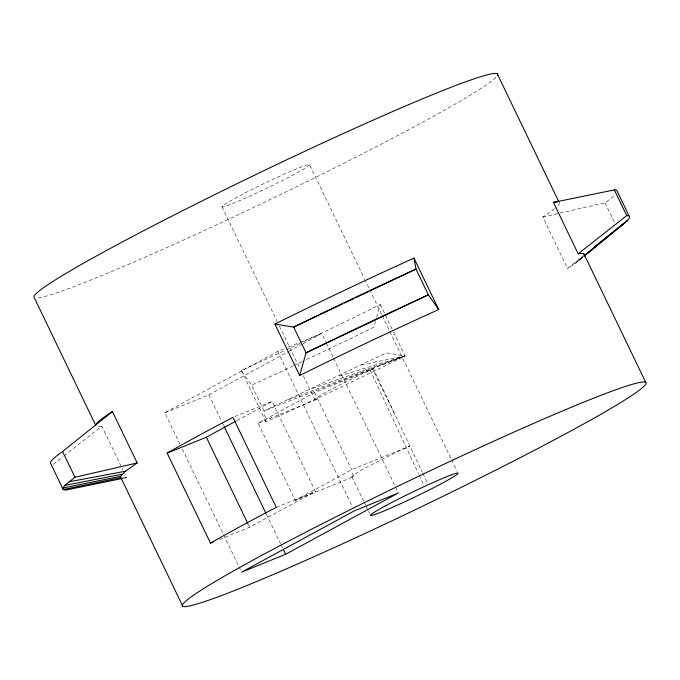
<?xml version="1.0" encoding="UTF-8"?>
<svg xmlns="http://www.w3.org/2000/svg" width="680" height="680" viewBox="0 0 680 680"><rect width="100%" height="100%" fill="white"/><g stroke="black" fill="none" stroke-linecap="round" stroke-linejoin="round"><path stroke-width="0.51" stroke-dasharray="3.4 2.55" d="M375.606 321.274L373.932 327.182A314.398 17.552 -25.7 0 1 302.787 361.369M376.712 317.33L380.332 304.529A257.236 14.357 -25.7 0 1 300.841 342.95M579.292 260.202L583.389 256.819M554.548 208.769A257.236 14.357 -25.7 0 1 542.818 217.047L567.571 268.473L583.091 256.02M53.27 464.397L63.147 456.62M63.971 455.974L101.822 426.164L122.91 469.973M180.03 444.244L164.874 412.734L277.67 351.399L284.521 348.619M164.874 412.734L208.913 394.85L288.15 351.764M289.085 351.254L302.132 344.156M303.067 343.655L321.708 333.514L325.848 342.108M236.895 420.614L272.111 401.464L315.426 491.462L249.628 527.246L218.305 539.962M352.308 472.991L353.88 476.603L295.273 500.378L258.153 423.232L314.551 392.564L373.346 368.671L422.399 472.404M295.273 500.378L351.671 469.702L409.624 446.173L402.161 449.633A48.586 2.712 -25.7 0 0 352.767 476.892L353.88 476.603M361.709 364.854L405.084 355.954A257.236 14.357 -25.7 0 1 266.033 421.889L263.984 410.899L386.308 352.894L405.084 355.954L393.626 332.146M316.752 399.457L315.648 399.747A48.586 2.712 -25.7 0 1 368.789 370.745L372.495 369.036L394.757 414.222M258.153 423.232L316.438 399.543M288.43 347.029L299.2 342.652M300.177 342.261L321.708 333.514M234.923 416.568L272.111 401.464M276.275 507.365L315.426 491.462M287.938 399.84L405.084 355.954L336.982 376.728M312.332 388.416L405.084 355.954L263.984 410.899L251.608 385.186L241.29 370.464A257.236 14.357 -25.7 0 0 285.634 350.081M542.818 217.047L559.138 213.299M560.159 213.069L605.03 202.768A314.398 17.552 -25.7 0 0 615.179 194.573M123.48 478.227L126.573 477.589L124.737 473.781M122.842 478.014L126.573 477.589M605.03 202.768L615.57 224.672M380.332 304.529L393.168 331.194M309.527 164.645A48.586 2.712 -25.7 0 1 244.851 198.381A48.586 2.712 -25.7 0 1 242.862 194.123A48.586 2.712 -25.7 0 1 309.527 164.645L364.242 278.332M364.701 279.284L369.3 288.839M369.758 289.791L381.718 314.636M382.177 315.588L451.137 458.881M451.596 459.841L457.113 471.308M326.306 343.06L333.192 357.382M333.659 358.334L395.216 486.26M395.683 487.212L397.978 491.988M314.551 392.564L351.671 469.702M221.969 206.788L277.1 321.351M279.403 326.128L300.075 369.087M303.297 375.768L314.78 399.636M351.909 476.782L363.681 501.245M364.131 502.18L365.491 505.002M365.942 505.945L369.563 513.468M277.67 351.399L352.554 507.008M241.29 370.464L266.033 421.889M208.913 394.85L221.774 421.583M222.232 422.535L223.618 425.399M266.339 514.182L280.585 543.779M281.044 544.731L282.88 548.556M248.259 524.399L249.628 527.246M182.333 449.012L240.677 570.256M422.841 473.356L427.712 483.812M370.166 370.107L418.736 474.156M419.177 475.108L424.039 485.512M495.958 77.248A257.236 14.357 -25.7 0 1 268.337 200.405A257.236 14.357 -25.7 0 1 36.21 298.019M559.147 202.419A257.236 14.357 -25.7 0 1 556.07 207.494M299.923 343.383A257.236 14.357 -25.7 0 1 286.586 349.639M101.822 426.164A257.236 14.357 -25.7 0 1 96.101 426.156M582.582 257.252A257.236 14.357 -25.7 0 1 567.571 268.473M301.844 361.811A314.398 17.552 -25.7 0 1 294.304 365.364M293.361 365.806A314.398 17.552 -25.7 0 1 251.608 385.186M583.295 256.564L574.277 263.95L583.304 256.606"/><path stroke-width="1.02" d="M299.668 375.471L306.068 352.818L293.692 327.105L274.916 324.046L299.668 375.471A257.236 14.357 -25.7 0 1 438.71 309.536L413.967 258.111A257.236 14.357 -25.7 0 0 274.916 324.046M182.733 606.152L120.853 477.581L63.215 489.583L62.942 488.019L64.821 485.427L74.97 477.233L137.181 462.952L112.43 411.527L62.594 451.52A314.398 17.552 -25.7 0 0 50.839 463.87L63.215 489.583L65.645 490.11L122.443 478.44M62.942 488.019L120.623 476.306L125.451 471.231L137.181 462.952M584.205 256.139L627.555 220.286L584.111 255.893M584.129 255.935L623.534 223.89M594.533 246.84L607.597 236.343M609.229 235.033L611.685 233.07M613.317 231.752L614.95 230.444M578.178 253.835L626.731 215.602L614.354 189.89L553.427 202.41L578.178 253.835A257.236 14.357 -25.7 0 1 584.12 255.127M167.161 453.144L169.949 451.529A257.236 14.357 -25.7 0 1 228.709 419.577L232.959 417.367L276.275 507.365L272.025 509.575A257.236 14.357 -25.7 0 0 213.265 541.527L210.477 543.141L167.161 453.144L206.312 437.248L235.969 421.115M285.642 554.277L398.438 492.94L354.399 510.825L241.596 572.169L285.642 554.277L283.339 549.508M342.431 303.994L293.692 327.105A314.398 17.552 -25.7 0 1 416.015 269.101L413.967 258.111M344.344 303.084L353.898 298.554M355.81 297.653L368.228 291.762M370.141 290.853L416.015 269.101L428.392 294.814L438.71 309.536M210.477 543.141L213.409 541.952M64.821 485.427L122.162 474.181M68.841 481.822L125.451 471.231M629.162 216.13L616.785 190.417A314.398 17.552 -25.7 0 0 614.354 189.89M497.267 73.848L558.688 201.467M583.899 253.844L645.77 382.415M224.077 426.36L265.88 513.23M206.312 437.248L247.809 523.456M95.183 424.252L34.23 297.585A257.236 14.357 -25.7 0 1 263.16 171.029A257.236 14.357 -25.7 0 1 497.496 75.132M62.594 451.52L74.97 477.233M120.623 476.306L120.853 477.581M95.88 424.873A257.236 14.357 -25.7 0 1 112.43 411.527M553.427 202.41A257.236 14.357 -25.7 0 1 557.158 201.986M626.731 215.602A314.398 17.552 -25.7 0 1 617.406 228.48M385.228 505.945L382.483 507.442A48.586 2.712 -25.7 0 0 389.028 508.835A48.586 2.712 -25.7 0 0 453.331 476.91A48.586 2.712 -25.7 0 0 428.153 484.763L424.481 486.455A48.586 2.712 -25.7 0 0 385.228 505.945M428.392 294.814L306.068 352.818A314.398 17.552 -25.7 0 1 428.392 294.814M291.856 566.491A257.236 14.357 -25.7 0 0 646 383.699A257.236 14.357 -25.7 0 0 304.895 532.661A257.236 14.357 -25.7 0 0 291.856 566.491"/></g></svg>
